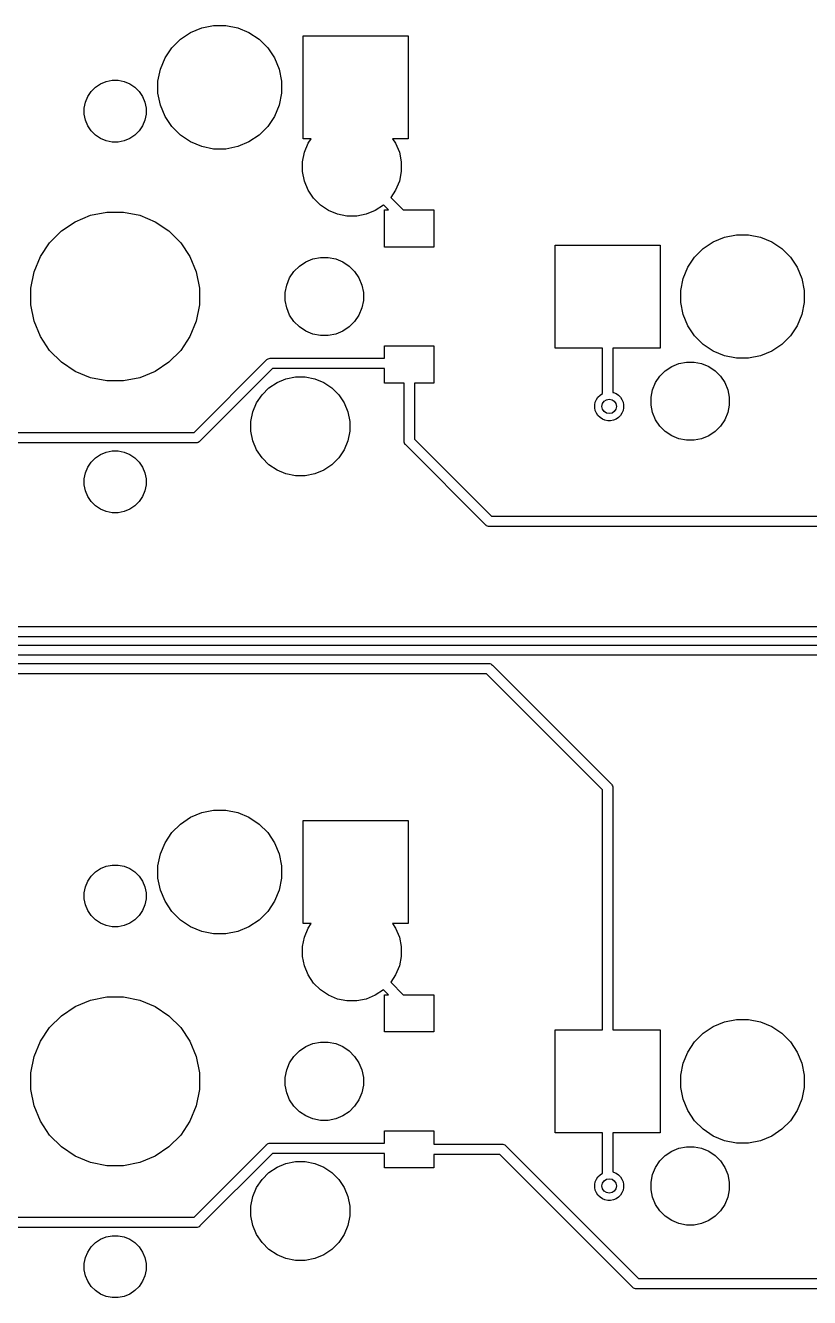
# Model space of a CAD drawing. Extents: x 70 to 347, y -163 to -55.
# Drawn here: x 139.58 to 158.63, y -87.88 to -57 of the extents above; entities that cross this region are included whole.
import ezdxf

# ---------------------------------------------------------------- set-up
doc = ezdxf.new("R2010")
doc.units = 0
doc.layers.add('BLACK', color=7, linetype='CONTINUOUS')

msp = doc.modelspace()

# ---------------------------------------------------------------- linework, layer by layer
at = {"layer": 'BLACK', "linetype": 'CONTINUOUS'}
for p, q in [((143.587, -57.1669), (143.86, -57.0538)), ((143.86, -57.0538), (144.15, -56.9962)), ((144.15, -56.9962), (144.445, -56.9962)), ((144.445, -56.9962), (144.735, -57.0538)), ((144.735, -57.0538), (145.008, -57.1669)), ((143.132, -57.54), (143.341, -57.3311)), ((143.341, -57.3311), (143.587, -57.1669)), ((145.008, -57.1669), (145.254, -57.3311)), ((145.254, -57.3311), (145.463, -57.54)), ((146.324, -59.7462), (146.324, -57.2462)), ((146.324, -57.2462), (148.874, -57.2462)), ((148.874, -57.2462), (148.874, -59.7462)), ((142.968, -57.7857), (143.132, -57.54)), ((145.463, -57.54), (145.627, -57.7857)), ((142.855, -58.0587), (142.968, -57.7857)), ((145.627, -57.7857), (145.74, -58.0587)), ((141.402, -58.4116), (141.539, -58.355)), ((141.539, -58.355), (141.684, -58.3262)), ((141.684, -58.3262), (141.831, -58.3262)), ((141.831, -58.3262), (141.976, -58.355)), ((141.976, -58.355), (142.113, -58.4116)), ((142.797, -58.3485), (142.855, -58.0587)), ((142.797, -58.6439), (142.797, -58.3485)), ((145.74, -58.0587), (145.797, -58.3485)), ((145.797, -58.3485), (145.797, -58.6439)), ((141.093, -58.7209), (141.175, -58.5981)), ((141.175, -58.5981), (141.279, -58.4936)), ((141.279, -58.4936), (141.402, -58.4116)), ((142.113, -58.4116), (142.235, -58.4936)), ((142.235, -58.4936), (142.34, -58.5981)), ((142.34, -58.5981), (142.422, -58.7209)), ((142.855, -58.9337), (142.797, -58.6439)), ((145.797, -58.6439), (145.74, -58.9337)), ((141.007, -59.0023), (141.036, -58.8574)), ((141.036, -58.8574), (141.093, -58.7209)), ((142.422, -58.7209), (142.479, -58.8574)), ((142.479, -58.8574), (142.507, -59.0023)), ((142.968, -59.2067), (142.855, -58.9337)), ((145.74, -58.9337), (145.627, -59.2067)), ((141.007, -59.1501), (141.007, -59.0023)), ((141.036, -59.295), (141.007, -59.1501)), ((142.507, -59.1501), (142.479, -59.295)), ((142.507, -59.0023), (142.507, -59.1501)), ((143.132, -59.4524), (142.968, -59.2067)), ((145.627, -59.2067), (145.463, -59.4524)), ((141.093, -59.4315), (141.036, -59.295)), ((141.175, -59.5543), (141.093, -59.4315)), ((141.279, -59.6588), (141.175, -59.5543)), ((142.34, -59.5543), (142.235, -59.6588)), ((142.422, -59.4315), (142.34, -59.5543)), ((142.479, -59.295), (142.422, -59.4315)), ((143.341, -59.6613), (143.132, -59.4524)), ((145.463, -59.4524), (145.254, -59.6613)), ((141.402, -59.7408), (141.279, -59.6588)), ((141.539, -59.7974), (141.402, -59.7408)), ((141.684, -59.8262), (141.539, -59.7974)), ((141.831, -59.8262), (141.684, -59.8262)), ((141.976, -59.7974), (141.831, -59.8262)), ((142.113, -59.7408), (141.976, -59.7974)), ((142.235, -59.6588), (142.113, -59.7408)), ((143.587, -59.8255), (143.341, -59.6613)), ((143.86, -59.9386), (143.587, -59.8255)), ((145.008, -59.8255), (144.735, -59.9386)), ((145.254, -59.6613), (145.008, -59.8255)), ((146.519, -59.7462), (146.324, -59.7462)), ((146.354, -60.0762), (146.444, -59.8578)), ((146.444, -59.8578), (146.519, -59.7462)), ((148.874, -59.7462), (148.496, -59.7462)), ((148.496, -59.7462), (148.571, -59.8578)), ((148.571, -59.8578), (148.661, -60.0762)), ((144.15, -59.9962), (143.86, -59.9386)), ((144.445, -59.9962), (144.15, -59.9962)), ((144.735, -59.9386), (144.445, -59.9962)), ((146.307, -60.308), (146.354, -60.0762)), ((148.661, -60.0762), (148.707, -60.308)), ((146.307, -60.5444), (146.307, -60.308)), ((148.707, -60.308), (148.707, -60.5444)), ((146.354, -60.7762), (146.307, -60.5444)), ((146.444, -60.9946), (146.354, -60.7762)), ((148.661, -60.7762), (148.571, -60.9946)), ((148.707, -60.5444), (148.661, -60.7762)), ((146.575, -61.1912), (146.444, -60.9946)), ((148.571, -60.9946), (148.451, -61.1741)), ((146.742, -61.3583), (146.575, -61.1912)), ((146.939, -61.4896), (146.742, -61.3583)), ((148.272, -61.3583), (148.076, -61.4896)), ((148.277, -61.3537), (148.272, -61.3583)), ((148.399, -61.4762), (148.277, -61.3537)), ((148.451, -61.1741), (148.753, -61.4762)), ((140.451, -61.9839), (140.786, -61.7595)), ((140.786, -61.7595), (141.159, -61.605)), ((141.159, -61.605), (141.555, -61.5262)), ((141.555, -61.5262), (141.959, -61.5262)), ((141.959, -61.5262), (142.355, -61.605)), ((142.355, -61.605), (142.728, -61.7595)), ((142.728, -61.7595), (143.064, -61.9839)), ((147.157, -61.5801), (146.939, -61.4896)), ((147.389, -61.6262), (147.157, -61.5801)), ((147.626, -61.6262), (147.389, -61.6262)), ((147.857, -61.5801), (147.626, -61.6262)), ((148.076, -61.4896), (147.857, -61.5801)), ((148.301, -62.3762), (148.301, -61.4762)), ((148.301, -61.4762), (148.399, -61.4762)), ((148.753, -61.4762), (149.501, -61.4762)), ((149.501, -61.4762), (149.501, -62.3762)), ((140.165, -62.2694), (140.451, -61.9839)), ((143.064, -61.9839), (143.35, -62.2694)), ((139.941, -62.6052), (140.165, -62.2694)), ((143.35, -62.2694), (143.574, -62.6052)), ((149.501, -62.3762), (148.301, -62.3762)), ((152.447, -64.8262), (152.447, -62.3262)), ((152.447, -62.3262), (154.997, -62.3262)), ((154.997, -62.3262), (154.997, -64.8262)), ((156.041, -62.4111), (156.287, -62.2469)), ((156.287, -62.2469), (156.56, -62.1338)), ((156.56, -62.1338), (156.85, -62.0762)), ((156.85, -62.0762), (157.145, -62.0762)), ((157.145, -62.0762), (157.435, -62.1338)), ((157.435, -62.1338), (157.708, -62.2469)), ((157.708, -62.2469), (157.954, -62.4111)), ((139.786, -62.9782), (139.941, -62.6052)), ((143.574, -62.6052), (143.729, -62.9782)), ((146.387, -62.7343), (146.56, -62.6627)), ((146.56, -62.6627), (146.744, -62.6262)), ((146.744, -62.6262), (146.931, -62.6262)), ((146.931, -62.6262), (147.114, -62.6627)), ((147.114, -62.6627), (147.287, -62.7343)), ((155.668, -62.8657), (155.832, -62.62)), ((155.832, -62.62), (156.041, -62.4111)), ((157.954, -62.4111), (158.163, -62.62)), ((158.163, -62.62), (158.327, -62.8657)), ((139.707, -63.3743), (139.786, -62.9782)), ((143.729, -62.9782), (143.807, -63.3743)), ((145.996, -63.1262), (146.099, -62.9706)), ((146.099, -62.9706), (146.232, -62.8383)), ((146.232, -62.8383), (146.387, -62.7343)), ((147.287, -62.7343), (147.443, -62.8383)), ((147.443, -62.8383), (147.575, -62.9706)), ((147.575, -62.9706), (147.679, -63.1262)), ((155.555, -63.1387), (155.668, -62.8657)), ((158.327, -62.8657), (158.44, -63.1387)), ((145.887, -63.4826), (145.924, -63.2991)), ((145.924, -63.2991), (145.996, -63.1262)), ((147.679, -63.1262), (147.751, -63.2991)), ((147.751, -63.2991), (147.787, -63.4826)), ((155.497, -63.4285), (155.555, -63.1387)), ((158.44, -63.1387), (158.497, -63.4285)), ((139.707, -63.7781), (139.707, -63.3743)), ((143.807, -63.3743), (143.807, -63.7781)), ((145.887, -63.6698), (145.887, -63.4826)), ((147.787, -63.4826), (147.787, -63.6698)), ((155.497, -63.7239), (155.497, -63.4285)), ((158.497, -63.4285), (158.497, -63.7239)), ((139.786, -64.1742), (139.707, -63.7781)), ((143.807, -63.7781), (143.729, -64.1742)), ((145.924, -63.8533), (145.887, -63.6698)), ((145.996, -64.0262), (145.924, -63.8533)), ((147.751, -63.8533), (147.679, -64.0262)), ((147.787, -63.6698), (147.751, -63.8533)), ((155.555, -64.0137), (155.497, -63.7239)), ((158.497, -63.7239), (158.44, -64.0137)), ((139.941, -64.5472), (139.786, -64.1742)), ((143.729, -64.1742), (143.574, -64.5472)), ((146.099, -64.1818), (145.996, -64.0262)), ((146.232, -64.3141), (146.099, -64.1818)), ((147.575, -64.1818), (147.443, -64.3141)), ((147.679, -64.0262), (147.575, -64.1818)), ((155.668, -64.2867), (155.555, -64.0137)), ((158.44, -64.0137), (158.327, -64.2867)), ((146.387, -64.4181), (146.232, -64.3141)), ((146.56, -64.4897), (146.387, -64.4181)), ((146.744, -64.5262), (146.56, -64.4897)), ((146.931, -64.5262), (146.744, -64.5262)), ((147.114, -64.4897), (146.931, -64.5262)), ((147.287, -64.4181), (147.114, -64.4897)), ((147.443, -64.3141), (147.287, -64.4181)), ((155.832, -64.5324), (155.668, -64.2867)), ((156.041, -64.7413), (155.832, -64.5324)), ((158.163, -64.5324), (157.954, -64.7413)), ((158.327, -64.2867), (158.163, -64.5324)), ((140.165, -64.883), (139.941, -64.5472)), ((143.574, -64.5472), (143.35, -64.883)), ((148.301, -65.0762), (148.301, -64.7762)), ((148.301, -64.7762), (149.501, -64.7762)), ((149.501, -64.7762), (149.501, -65.6762)), ((153.597, -64.8262), (152.447, -64.8262)), ((153.597, -65.9313), (153.597, -64.8262)), ((154.997, -64.8262), (153.847, -64.8262)), ((153.847, -64.8262), (153.847, -65.9039)), ((156.287, -64.9055), (156.041, -64.7413)), ((157.954, -64.7413), (157.708, -64.9055)), ((140.451, -65.1685), (140.165, -64.883)), ((143.35, -64.883), (143.064, -65.1685)), ((143.674, -66.8762), (145.433, -65.1171)), ((145.433, -65.1171), (145.437, -65.1124)), ((145.437, -65.1124), (145.441, -65.1085)), ((145.441, -65.1085), (145.456, -65.0968)), ((145.441, -65.1085), (145.441, -65.1085)), ((145.456, -65.0968), (145.477, -65.0852)), ((145.456, -65.0968), (145.456, -65.0968)), ((145.456, -65.0968), (145.456, -65.0968)), ((145.477, -65.0852), (145.501, -65.078)), ((145.501, -65.078), (145.519, -65.0762)), ((145.519, -65.0762), (145.525, -65.0756)), ((145.519, -65.0762), (145.519, -65.0762)), ((145.525, -65.0756), (145.532, -65.0762)), ((145.532, -65.0762), (148.301, -65.0762)), ((156.56, -65.0186), (156.287, -64.9055)), ((156.85, -65.0762), (156.56, -65.0186)), ((157.145, -65.0762), (156.85, -65.0762)), ((157.435, -65.0186), (157.145, -65.0762)), ((157.708, -64.9055), (157.435, -65.0186)), ((140.786, -65.3929), (140.451, -65.1685)), ((141.159, -65.5474), (140.786, -65.3929)), ((142.728, -65.3929), (142.355, -65.5474)), ((143.064, -65.1685), (142.728, -65.3929)), ((145.577, -65.3262), (143.818, -67.0852)), ((148.301, -65.3262), (145.577, -65.3262)), ((148.301, -65.6762), (148.301, -65.3262)), ((154.989, -65.5106), (155.122, -65.3783)), ((155.122, -65.3783), (155.277, -65.2743)), ((155.277, -65.2743), (155.45, -65.2027)), ((155.45, -65.2027), (155.634, -65.1662)), ((155.634, -65.1662), (155.821, -65.1662)), ((155.821, -65.1662), (156.004, -65.2027)), ((156.004, -65.2027), (156.177, -65.2743)), ((156.177, -65.2743), (156.333, -65.3783)), ((156.333, -65.3783), (156.465, -65.5106)), ((141.555, -65.6262), (141.159, -65.5474)), ((141.959, -65.6262), (141.555, -65.6262)), ((142.355, -65.5474), (141.959, -65.6262)), ((145.492, -65.7941), (145.689, -65.6628)), ((145.689, -65.6628), (145.907, -65.5723)), ((145.907, -65.5723), (146.139, -65.5262)), ((146.139, -65.5262), (146.376, -65.5262)), ((146.376, -65.5262), (146.607, -65.5723)), ((146.607, -65.5723), (146.826, -65.6628)), ((146.826, -65.6628), (147.022, -65.7941)), ((148.776, -65.6762), (148.301, -65.6762)), ((148.776, -67.0816), (148.776, -65.6762)), ((149.501, -65.6762), (149.026, -65.6762)), ((149.026, -65.6762), (149.026, -67.036)), ((154.814, -65.8391), (154.886, -65.6662)), ((154.886, -65.6662), (154.989, -65.5106)), ((156.465, -65.5106), (156.569, -65.6662)), ((156.569, -65.6662), (156.641, -65.8391)), ((145.194, -66.1578), (145.325, -65.9612)), ((145.325, -65.9612), (145.492, -65.7941)), ((147.022, -65.7941), (147.189, -65.9612)), ((147.189, -65.9612), (147.321, -66.1578)), ((153.422, -66.1411), (153.449, -66.0774)), ((153.449, -66.0774), (153.487, -66.0201)), ((153.487, -66.0201), (153.536, -65.9713)), ((153.536, -65.9713), (153.593, -65.933)), ((153.593, -65.933), (153.597, -65.9313)), ((153.847, -65.9039), (153.861, -65.9067)), ((153.861, -65.9067), (153.925, -65.933)), ((153.925, -65.933), (153.982, -65.9713)), ((153.982, -65.9713), (154.031, -66.0201)), ((154.031, -66.0201), (154.069, -66.0774)), ((154.069, -66.0774), (154.095, -66.1411)), ((154.777, -66.0226), (154.814, -65.8391)), ((154.777, -66.2098), (154.777, -66.0226)), ((156.641, -65.8391), (156.677, -66.0226)), ((156.677, -66.0226), (156.677, -66.2098)), ((145.057, -66.608), (145.104, -66.3762)), ((145.104, -66.3762), (145.194, -66.1578)), ((147.321, -66.1578), (147.411, -66.3762)), ((147.411, -66.3762), (147.457, -66.608)), ((153.409, -66.2087), (153.422, -66.1411)), ((153.409, -66.2777), (153.409, -66.2087)), ((153.422, -66.3453), (153.409, -66.2777)), ((153.449, -66.409), (153.422, -66.3453)), ((154.095, -66.3453), (154.069, -66.409)), ((154.095, -66.1411), (154.109, -66.2087)), ((154.109, -66.2777), (154.095, -66.3453)), ((154.109, -66.2087), (154.109, -66.2777)), ((154.814, -66.3933), (154.777, -66.2098)), ((156.677, -66.2098), (156.641, -66.3933)), ((145.057, -66.8444), (145.057, -66.608)), ((147.457, -66.608), (147.457, -66.8444)), ((153.487, -66.4663), (153.449, -66.409)), ((153.536, -66.5151), (153.487, -66.4663)), ((153.593, -66.5534), (153.536, -66.5151)), ((153.657, -66.5798), (153.593, -66.5534)), ((153.724, -66.5932), (153.657, -66.5798)), ((153.793, -66.5932), (153.724, -66.5932)), ((153.861, -66.5798), (153.793, -66.5932)), ((153.925, -66.5534), (153.861, -66.5798)), ((153.982, -66.5151), (153.925, -66.5534)), ((154.031, -66.4663), (153.982, -66.5151)), ((154.069, -66.409), (154.031, -66.4663)), ((154.886, -66.5662), (154.814, -66.3933)), ((154.989, -66.7218), (154.886, -66.5662)), ((156.569, -66.5662), (156.465, -66.7218)), ((156.641, -66.3933), (156.569, -66.5662)), ((135.619, -66.8762), (143.674, -66.8762)), ((145.104, -67.0762), (145.057, -66.8444)), ((147.457, -66.8444), (147.411, -67.0762)), ((155.122, -66.8541), (154.989, -66.7218)), ((155.277, -66.9581), (155.122, -66.8541)), ((155.45, -67.0297), (155.277, -66.9581)), ((156.177, -66.9581), (156.004, -67.0297)), ((156.333, -66.8541), (156.177, -66.9581)), ((156.465, -66.7218), (156.333, -66.8541)), ((143.719, -67.1262), (135.664, -67.1262)), ((143.725, -67.1268), (143.719, -67.1262)), ((143.732, -67.1262), (143.725, -67.1268)), ((143.75, -67.1244), (143.732, -67.1262)), ((143.732, -67.1262), (143.732, -67.1262)), ((143.773, -67.1172), (143.75, -67.1244)), ((143.795, -67.1056), (143.773, -67.1172)), ((143.814, -67.09), (143.795, -67.1056)), ((143.818, -67.0852), (143.814, -67.09)), ((145.194, -67.2946), (145.104, -67.0762)), ((145.325, -67.4912), (145.194, -67.2946)), ((147.321, -67.2946), (147.189, -67.4912)), ((147.411, -67.0762), (147.321, -67.2946)), ((148.776, -67.0878), (148.776, -67.0816)), ((148.778, -67.1123), (148.776, -67.0878)), ((148.785, -67.1358), (148.778, -67.1123)), ((148.797, -67.1575), (148.785, -67.1358)), ((148.808, -67.1718), (148.797, -67.1575)), ((148.812, -67.1766), (148.808, -67.1718)), ((148.817, -67.1805), (148.812, -67.1766)), ((150.758, -69.1213), (148.817, -67.1805)), ((149.026, -67.036), (150.902, -68.9122)), ((155.634, -67.0662), (155.45, -67.0297)), ((155.821, -67.0662), (155.634, -67.0662)), ((156.004, -67.0297), (155.821, -67.0662)), ((141.093, -67.7209), (141.175, -67.5981)), ((141.175, -67.5981), (141.279, -67.4936)), ((141.279, -67.4936), (141.402, -67.4116)), ((141.402, -67.4116), (141.539, -67.355)), ((141.539, -67.355), (141.684, -67.3262)), ((141.684, -67.3262), (141.831, -67.3262)), ((141.831, -67.3262), (141.976, -67.355)), ((141.976, -67.355), (142.113, -67.4116)), ((142.113, -67.4116), (142.235, -67.4936)), ((142.235, -67.4936), (142.34, -67.5981)), ((142.34, -67.5981), (142.422, -67.7209)), ((145.492, -67.6583), (145.325, -67.4912)), ((147.189, -67.4912), (147.022, -67.6583)), ((141.007, -68.0023), (141.036, -67.8574)), ((141.036, -67.8574), (141.093, -67.7209)), ((142.422, -67.7209), (142.479, -67.8574)), ((142.479, -67.8574), (142.507, -68.0023)), ((145.689, -67.7896), (145.492, -67.6583)), ((145.907, -67.8801), (145.689, -67.7896)), ((146.139, -67.9262), (145.907, -67.8801)), ((146.376, -67.9262), (146.139, -67.9262)), ((146.607, -67.8801), (146.376, -67.9262)), ((146.826, -67.7896), (146.607, -67.8801)), ((147.022, -67.6583), (146.826, -67.7896)), ((141.007, -68.1501), (141.007, -68.0023)), ((141.036, -68.295), (141.007, -68.1501)), ((142.507, -68.1501), (142.479, -68.295)), ((142.507, -68.0023), (142.507, -68.1501)), ((141.093, -68.4315), (141.036, -68.295)), ((141.175, -68.5543), (141.093, -68.4315)), ((142.422, -68.4315), (142.34, -68.5543)), ((142.479, -68.295), (142.422, -68.4315)), ((141.279, -68.6588), (141.175, -68.5543)), ((141.402, -68.7408), (141.279, -68.6588)), ((141.539, -68.7974), (141.402, -68.7408)), ((141.684, -68.8262), (141.539, -68.7974)), ((141.831, -68.8262), (141.684, -68.8262)), ((141.976, -68.7974), (141.831, -68.8262)), ((142.113, -68.7408), (141.976, -68.7974)), ((142.235, -68.6588), (142.113, -68.7408)), ((142.34, -68.5543), (142.235, -68.6588)), ((150.762, -69.126), (150.758, -69.1213)), ((150.767, -69.1299), (150.762, -69.126)), ((150.774, -69.1362), (150.767, -69.1299)), ((150.767, -69.1299), (150.767, -69.1299)), ((150.781, -69.1416), (150.774, -69.1362)), ((150.803, -69.1532), (150.781, -69.1416)), ((150.826, -69.1604), (150.803, -69.1532)), ((150.844, -69.1622), (150.826, -69.1604)), ((150.851, -69.1628), (150.844, -69.1622)), ((150.844, -69.1622), (150.844, -69.1622)), ((150.857, -69.1622), (150.851, -69.1628)), ((163.273, -69.1622), (150.857, -69.1622)), ((150.902, -68.9122), (163.228, -68.9122)), ((109.939, -71.5862), (167.998, -71.5862)), ((167.952, -71.8362), (109.984, -71.8362)), ((110.125, -72.0362), (167.811, -72.0362)), ((167.766, -72.2862), (110.171, -72.2862)), ((110.311, -72.4862), (150.826, -72.4862)), ((150.826, -72.4862), (150.832, -72.4856)), ((150.832, -72.4856), (150.839, -72.4862)), ((150.839, -72.4862), (150.839, -72.4862)), ((150.839, -72.4862), (150.857, -72.488)), ((150.857, -72.488), (150.88, -72.4952)), ((150.88, -72.4952), (150.902, -72.5068)), ((150.902, -72.5068), (150.921, -72.5224)), ((150.921, -72.5224), (150.925, -72.5272)), ((150.925, -72.5272), (153.806, -75.4085)), ((150.781, -72.7362), (110.357, -72.7362)), ((153.597, -75.553), (150.781, -72.7362)), ((153.597, -81.3762), (153.597, -75.553)), ((153.806, -75.4085), (153.811, -75.4124)), ((153.811, -75.4124), (153.815, -75.4171)), ((153.815, -75.4171), (153.815, -75.4172)), ((153.815, -75.4172), (153.825, -75.4289)), ((153.825, -75.4289), (153.827, -75.4314)), ((153.827, -75.4314), (153.838, -75.4531)), ((153.838, -75.4531), (153.846, -75.4767)), ((153.846, -75.4767), (153.847, -75.4951)), ((153.847, -75.4951), (153.847, -75.4951)), ((153.847, -75.4951), (153.848, -75.5012)), ((153.848, -75.5012), (153.847, -75.5073)), ((153.847, -75.5073), (153.847, -81.3762)), ((143.341, -76.3811), (143.587, -76.2169)), ((143.587, -76.2169), (143.86, -76.1038)), ((143.86, -76.1038), (144.15, -76.0462)), ((144.15, -76.0462), (144.445, -76.0462)), ((144.445, -76.0462), (144.735, -76.1038)), ((144.735, -76.1038), (145.008, -76.2169)), ((145.008, -76.2169), (145.254, -76.3811)), ((143.132, -76.59), (143.341, -76.3811)), ((145.254, -76.3811), (145.463, -76.59)), ((146.324, -78.7962), (146.324, -76.2962)), ((146.324, -76.2962), (148.874, -76.2962)), ((148.874, -76.2962), (148.874, -78.7962)), ((142.855, -77.1087), (142.968, -76.8357)), ((142.968, -76.8357), (143.132, -76.59)), ((145.463, -76.59), (145.627, -76.8357)), ((145.627, -76.8357), (145.74, -77.1087)), ((142.797, -77.3985), (142.855, -77.1087)), ((145.74, -77.1087), (145.797, -77.3985)), ((141.279, -77.5436), (141.402, -77.4616)), ((141.402, -77.4616), (141.539, -77.405)), ((141.539, -77.405), (141.684, -77.3762)), ((141.684, -77.3762), (141.831, -77.3762)), ((141.831, -77.3762), (141.976, -77.405)), ((141.976, -77.405), (142.113, -77.4616)), ((142.113, -77.4616), (142.235, -77.5436)), ((142.797, -77.6939), (142.797, -77.3985)), ((145.797, -77.3985), (145.797, -77.6939)), ((141.036, -77.9074), (141.093, -77.7709)), ((141.093, -77.7709), (141.175, -77.6481)), ((141.175, -77.6481), (141.279, -77.5436)), ((142.235, -77.5436), (142.34, -77.6481)), ((142.34, -77.6481), (142.422, -77.7709)), ((142.422, -77.7709), (142.479, -77.9074)), ((142.855, -77.9837), (142.797, -77.6939)), ((145.797, -77.6939), (145.74, -77.9837)), ((141.007, -78.0523), (141.036, -77.9074)), ((141.007, -78.2001), (141.007, -78.0523)), ((142.479, -77.9074), (142.507, -78.0523)), ((142.507, -78.0523), (142.507, -78.2001)), ((142.968, -78.2567), (142.855, -77.9837)), ((145.74, -77.9837), (145.627, -78.2567)), ((141.036, -78.345), (141.007, -78.2001)), ((141.093, -78.4815), (141.036, -78.345)), ((142.479, -78.345), (142.422, -78.4815)), ((142.507, -78.2001), (142.479, -78.345)), ((143.132, -78.5024), (142.968, -78.2567)), ((145.627, -78.2567), (145.463, -78.5024)), ((141.175, -78.6043), (141.093, -78.4815)), ((141.279, -78.7088), (141.175, -78.6043)), ((141.402, -78.7908), (141.279, -78.7088)), ((142.235, -78.7088), (142.113, -78.7908)), ((142.34, -78.6043), (142.235, -78.7088)), ((142.422, -78.4815), (142.34, -78.6043)), ((143.341, -78.7113), (143.132, -78.5024)), ((143.587, -78.8755), (143.341, -78.7113)), ((145.254, -78.7113), (145.008, -78.8755)), ((145.463, -78.5024), (145.254, -78.7113)), ((141.539, -78.8474), (141.402, -78.7908)), ((141.684, -78.8762), (141.539, -78.8474)), ((141.831, -78.8762), (141.684, -78.8762)), ((141.976, -78.8474), (141.831, -78.8762)), ((142.113, -78.7908), (141.976, -78.8474)), ((143.86, -78.9886), (143.587, -78.8755)), ((144.15, -79.0462), (143.86, -78.9886)), ((144.445, -79.0462), (144.15, -79.0462)), ((144.735, -78.9886), (144.445, -79.0462)), ((145.008, -78.8755), (144.735, -78.9886)), ((146.519, -78.7962), (146.324, -78.7962)), ((146.354, -79.1262), (146.444, -78.9078)), ((146.444, -78.9078), (146.519, -78.7962)), ((148.874, -78.7962), (148.496, -78.7962)), ((148.496, -78.7962), (148.571, -78.9078)), ((148.571, -78.9078), (148.661, -79.1262)), ((146.307, -79.358), (146.354, -79.1262)), ((146.307, -79.5944), (146.307, -79.358)), ((148.661, -79.1262), (148.707, -79.358)), ((148.707, -79.358), (148.707, -79.5944)), ((146.354, -79.8262), (146.307, -79.5944)), ((148.707, -79.5944), (148.661, -79.8262)), ((146.444, -80.0446), (146.354, -79.8262)), ((148.661, -79.8262), (148.571, -80.0446)), ((146.575, -80.2412), (146.444, -80.0446)), ((146.742, -80.4083), (146.575, -80.2412)), ((148.571, -80.0446), (148.451, -80.2241)), ((148.451, -80.2241), (148.753, -80.5262)), ((141.159, -80.655), (141.555, -80.5762)), ((141.555, -80.5762), (141.959, -80.5762)), ((141.959, -80.5762), (142.355, -80.655)), ((146.939, -80.5396), (146.742, -80.4083)), ((147.157, -80.6301), (146.939, -80.5396)), ((148.076, -80.5396), (147.857, -80.6301)), ((148.272, -80.4083), (148.076, -80.5396)), ((148.277, -80.4037), (148.272, -80.4083)), ((148.399, -80.5262), (148.277, -80.4037)), ((148.301, -81.4262), (148.301, -80.5262)), ((148.301, -80.5262), (148.399, -80.5262)), ((148.753, -80.5262), (149.501, -80.5262)), ((149.501, -80.5262), (149.501, -81.4262)), ((140.451, -81.0339), (140.786, -80.8095)), ((140.786, -80.8095), (141.159, -80.655)), ((142.355, -80.655), (142.728, -80.8095)), ((142.728, -80.8095), (143.064, -81.0339)), ((147.389, -80.6762), (147.157, -80.6301)), ((147.626, -80.6762), (147.389, -80.6762)), ((147.857, -80.6301), (147.626, -80.6762)), ((140.165, -81.3194), (140.451, -81.0339)), ((143.064, -81.0339), (143.35, -81.3194)), ((156.287, -81.2969), (156.56, -81.1838)), ((156.56, -81.1838), (156.85, -81.1262)), ((156.85, -81.1262), (157.145, -81.1262)), ((157.145, -81.1262), (157.435, -81.1838)), ((157.435, -81.1838), (157.708, -81.2969)), ((139.941, -81.6552), (140.165, -81.3194)), ((143.35, -81.3194), (143.574, -81.6552)), ((149.501, -81.4262), (148.301, -81.4262)), ((152.447, -83.8762), (152.447, -81.3762)), ((152.447, -81.3762), (153.597, -81.3762)), ((153.847, -81.3762), (154.997, -81.3762)), ((154.997, -81.3762), (154.997, -83.8762)), ((155.832, -81.67), (156.041, -81.4611)), ((156.041, -81.4611), (156.287, -81.2969)), ((157.708, -81.2969), (157.954, -81.4611)), ((157.954, -81.4611), (158.163, -81.67)), ((139.786, -82.0282), (139.941, -81.6552)), ((143.574, -81.6552), (143.729, -82.0282)), ((146.232, -81.8883), (146.387, -81.7843)), ((146.387, -81.7843), (146.56, -81.7127)), ((146.56, -81.7127), (146.744, -81.6762)), ((146.744, -81.6762), (146.931, -81.6762)), ((146.931, -81.6762), (147.115, -81.7127)), ((147.115, -81.7127), (147.287, -81.7843)), ((147.287, -81.7843), (147.443, -81.8883)), ((155.668, -81.9157), (155.832, -81.67)), ((158.163, -81.67), (158.327, -81.9157)), ((139.707, -82.4243), (139.786, -82.0282)), ((143.729, -82.0282), (143.807, -82.4243)), ((145.996, -82.1762), (146.099, -82.0206)), ((146.099, -82.0206), (146.232, -81.8883)), ((147.443, -81.8883), (147.575, -82.0206)), ((147.575, -82.0206), (147.679, -82.1762)), ((155.555, -82.1887), (155.668, -81.9157)), ((158.327, -81.9157), (158.44, -82.1887)), ((139.707, -82.8281), (139.707, -82.4243)), ((143.807, -82.4243), (143.807, -82.8281)), ((145.887, -82.5326), (145.924, -82.3491)), ((145.924, -82.3491), (145.996, -82.1762)), ((147.679, -82.1762), (147.751, -82.3491)), ((147.751, -82.3491), (147.787, -82.5326)), ((155.497, -82.4785), (155.555, -82.1887)), ((158.44, -82.1887), (158.497, -82.4785)), ((145.887, -82.7198), (145.887, -82.5326)), ((145.924, -82.9033), (145.887, -82.7198)), ((147.787, -82.7198), (147.751, -82.9033)), ((147.787, -82.5326), (147.787, -82.7198)), ((155.497, -82.7739), (155.497, -82.4785)), ((158.497, -82.4785), (158.497, -82.7739)), ((139.786, -83.2242), (139.707, -82.8281)), ((143.807, -82.8281), (143.729, -83.2242)), ((145.996, -83.0762), (145.924, -82.9033)), ((147.751, -82.9033), (147.679, -83.0762)), ((155.555, -83.0637), (155.497, -82.7739)), ((155.668, -83.3367), (155.555, -83.0637)), ((158.44, -83.0637), (158.327, -83.3367)), ((158.497, -82.7739), (158.44, -83.0637)), ((139.941, -83.5972), (139.786, -83.2242)), ((143.729, -83.2242), (143.574, -83.5972)), ((146.099, -83.2318), (145.996, -83.0762)), ((146.232, -83.3641), (146.099, -83.2318)), ((146.387, -83.4681), (146.232, -83.3641)), ((147.443, -83.3641), (147.287, -83.4681)), ((147.575, -83.2318), (147.443, -83.3641)), ((147.679, -83.0762), (147.575, -83.2318)), ((155.832, -83.5824), (155.668, -83.3367)), ((158.327, -83.3367), (158.163, -83.5824)), ((140.165, -83.933), (139.941, -83.5972)), ((143.574, -83.5972), (143.35, -83.933)), ((146.56, -83.5397), (146.387, -83.4681)), ((146.744, -83.5762), (146.56, -83.5397)), ((146.931, -83.5762), (146.744, -83.5762)), ((147.115, -83.5397), (146.931, -83.5762)), ((147.287, -83.4681), (147.115, -83.5397)), ((156.041, -83.7913), (155.832, -83.5824)), ((158.163, -83.5824), (157.954, -83.7913)), ((140.451, -84.2185), (140.165, -83.933)), ((143.35, -83.933), (143.064, -84.2185)), ((148.301, -84.1262), (148.301, -83.8262)), ((148.301, -83.8262), (149.501, -83.8262)), ((149.501, -83.8262), (149.501, -84.1512)), ((153.597, -83.8762), (152.447, -83.8762)), ((153.597, -84.8543), (153.597, -83.8762)), ((154.997, -83.8762), (153.847, -83.8762)), ((153.847, -83.8762), (153.847, -84.8269)), ((156.287, -83.9555), (156.041, -83.7913)), ((156.56, -84.0686), (156.287, -83.9555)), ((157.708, -83.9555), (157.435, -84.0686)), ((157.954, -83.7913), (157.708, -83.9555)), ((140.786, -84.4429), (140.451, -84.2185)), ((143.064, -84.2185), (142.728, -84.4429)), ((143.674, -85.9262), (145.433, -84.1671)), ((145.433, -84.1671), (145.437, -84.1624)), ((145.437, -84.1624), (145.441, -84.1585)), ((145.441, -84.1585), (145.456, -84.1468)), ((145.441, -84.1585), (145.441, -84.1585)), ((145.456, -84.1468), (145.477, -84.1352)), ((145.456, -84.1468), (145.456, -84.1468)), ((145.456, -84.1468), (145.456, -84.1468)), ((145.477, -84.1352), (145.501, -84.128)), ((145.501, -84.128), (145.519, -84.1262)), ((145.519, -84.1262), (145.525, -84.1256)), ((145.519, -84.1262), (145.519, -84.1262)), ((145.525, -84.1256), (145.532, -84.1262)), ((145.532, -84.1262), (148.301, -84.1262)), ((149.501, -84.1512), (151.148, -84.1512)), ((151.148, -84.1512), (151.154, -84.1506)), ((151.154, -84.1506), (151.161, -84.1512)), ((151.161, -84.1512), (151.161, -84.1512)), ((151.161, -84.1512), (151.179, -84.153)), ((151.179, -84.153), (151.202, -84.1602)), ((151.202, -84.1602), (151.224, -84.1718)), ((151.224, -84.1718), (151.243, -84.1874)), ((151.243, -84.1874), (151.247, -84.1922)), ((151.247, -84.1922), (154.471, -87.4162)), ((155.277, -84.3243), (155.45, -84.2527)), ((155.45, -84.2527), (155.634, -84.2162)), ((155.634, -84.2162), (155.821, -84.2162)), ((155.821, -84.2162), (156.005, -84.2527)), ((156.005, -84.2527), (156.177, -84.3243)), ((156.85, -84.1262), (156.56, -84.0686)), ((157.145, -84.1262), (156.85, -84.1262)), ((157.435, -84.0686), (157.145, -84.1262)), ((141.159, -84.5974), (140.786, -84.4429)), ((141.555, -84.6762), (141.159, -84.5974)), ((142.355, -84.5974), (141.959, -84.6762)), ((142.728, -84.4429), (142.355, -84.5974)), ((145.577, -84.3762), (143.818, -86.1353)), ((148.301, -84.3762), (145.577, -84.3762)), ((145.907, -84.6223), (146.139, -84.5762)), ((146.139, -84.5762), (146.376, -84.5762)), ((146.376, -84.5762), (146.607, -84.6223)), ((148.301, -84.7262), (148.301, -84.3762)), ((151.103, -84.4012), (149.501, -84.4012)), ((149.501, -84.4012), (149.501, -84.7262)), ((154.327, -87.6253), (151.103, -84.4012)), ((154.886, -84.7162), (154.989, -84.5606)), ((154.989, -84.5606), (155.122, -84.4283)), ((155.122, -84.4283), (155.277, -84.3243)), ((156.177, -84.3243), (156.333, -84.4283)), ((156.333, -84.4283), (156.465, -84.5606)), ((156.465, -84.5606), (156.569, -84.7162)), ((141.959, -84.6762), (141.555, -84.6762)), ((145.325, -85.0113), (145.492, -84.8441)), ((145.492, -84.8441), (145.689, -84.7128)), ((145.689, -84.7128), (145.907, -84.6223)), ((146.607, -84.6223), (146.826, -84.7128)), ((146.826, -84.7128), (147.022, -84.8441)), ((147.022, -84.8441), (147.189, -85.0113)), ((149.501, -84.7262), (148.301, -84.7262)), ((153.487, -84.9431), (153.536, -84.8943)), ((153.536, -84.8943), (153.593, -84.856)), ((153.593, -84.856), (153.597, -84.8543)), ((153.847, -84.8269), (153.861, -84.8297)), ((153.861, -84.8297), (153.925, -84.856)), ((153.925, -84.856), (153.982, -84.8943)), ((153.982, -84.8943), (154.031, -84.9431)), ((154.777, -85.0726), (154.814, -84.8891)), ((154.814, -84.8891), (154.886, -84.7162)), ((156.569, -84.7162), (156.641, -84.8891)), ((156.641, -84.8891), (156.677, -85.0726)), ((145.104, -85.4262), (145.194, -85.2078)), ((145.194, -85.2078), (145.325, -85.0113)), ((147.189, -85.0113), (147.321, -85.2078)), ((147.321, -85.2078), (147.411, -85.4262)), ((153.409, -85.1317), (153.422, -85.0641)), ((153.409, -85.2007), (153.409, -85.1317)), ((153.422, -85.2683), (153.409, -85.2007)), ((153.422, -85.0641), (153.449, -85.0004)), ((153.449, -85.0004), (153.487, -84.9431)), ((154.031, -84.9431), (154.069, -85.0004)), ((154.069, -85.0004), (154.095, -85.0641)), ((154.095, -85.0641), (154.109, -85.1317)), ((154.109, -85.2007), (154.095, -85.2683)), ((154.109, -85.1317), (154.109, -85.2007)), ((154.777, -85.2598), (154.777, -85.0726)), ((156.677, -85.0726), (156.677, -85.2598)), ((145.057, -85.658), (145.104, -85.4262)), ((147.411, -85.4262), (147.457, -85.658)), ((153.449, -85.332), (153.422, -85.2683)), ((153.487, -85.3893), (153.449, -85.332)), ((153.536, -85.4381), (153.487, -85.3893)), ((153.593, -85.4764), (153.536, -85.4381)), ((153.657, -85.5028), (153.593, -85.4764)), ((153.724, -85.5162), (153.657, -85.5028)), ((153.793, -85.5162), (153.724, -85.5162)), ((153.861, -85.5028), (153.793, -85.5162)), ((153.925, -85.4764), (153.861, -85.5028)), ((153.982, -85.4381), (153.925, -85.4764)), ((154.031, -85.3893), (153.982, -85.4381)), ((154.069, -85.332), (154.031, -85.3893)), ((154.095, -85.2683), (154.069, -85.332)), ((154.814, -85.4433), (154.777, -85.2598)), ((154.886, -85.6162), (154.814, -85.4433)), ((156.641, -85.4433), (156.569, -85.6162)), ((156.677, -85.2598), (156.641, -85.4433)), ((145.057, -85.8944), (145.057, -85.658)), ((147.457, -85.658), (147.457, -85.8944)), ((154.989, -85.7718), (154.886, -85.6162)), ((155.122, -85.9041), (154.989, -85.7718)), ((156.465, -85.7718), (156.333, -85.9041)), ((156.569, -85.6162), (156.465, -85.7718)), ((130.61, -85.9262), (143.674, -85.9262)), ((143.814, -86.14), (143.795, -86.1556)), ((143.818, -86.1353), (143.814, -86.14)), ((145.104, -86.1262), (145.057, -85.8944)), ((145.194, -86.3446), (145.104, -86.1262)), ((147.411, -86.1262), (147.321, -86.3446)), ((147.457, -85.8944), (147.411, -86.1262)), ((155.277, -86.0081), (155.122, -85.9041)), ((155.45, -86.0797), (155.277, -86.0081)), ((155.634, -86.1162), (155.45, -86.0797)), ((155.821, -86.1162), (155.634, -86.1162)), ((156.005, -86.0797), (155.821, -86.1162)), ((156.177, -86.0081), (156.005, -86.0797)), ((156.333, -85.9041), (156.177, -86.0081)), ((143.719, -86.1762), (130.61, -86.1762)), ((141.279, -86.5436), (141.402, -86.4616)), ((141.402, -86.4616), (141.539, -86.405)), ((141.539, -86.405), (141.684, -86.3762)), ((141.684, -86.3762), (141.831, -86.3762)), ((141.831, -86.3762), (141.976, -86.405)), ((141.976, -86.405), (142.113, -86.4616)), ((142.113, -86.4616), (142.235, -86.5436)), ((143.725, -86.1768), (143.719, -86.1762)), ((143.732, -86.1762), (143.725, -86.1768)), ((143.75, -86.1744), (143.732, -86.1762)), ((143.732, -86.1762), (143.732, -86.1762)), ((143.773, -86.1672), (143.75, -86.1744)), ((143.795, -86.1556), (143.773, -86.1672)), ((145.325, -86.5412), (145.194, -86.3446)), ((147.321, -86.3446), (147.189, -86.5412)), ((141.036, -86.9074), (141.093, -86.7709)), ((141.093, -86.7709), (141.175, -86.6481)), ((141.175, -86.6481), (141.279, -86.5436)), ((142.235, -86.5436), (142.34, -86.6481)), ((142.34, -86.6481), (142.422, -86.7709)), ((142.422, -86.7709), (142.479, -86.9074)), ((145.492, -86.7083), (145.325, -86.5412)), ((145.689, -86.8396), (145.492, -86.7083)), ((147.022, -86.7083), (146.826, -86.8396)), ((147.189, -86.5412), (147.022, -86.7083)), ((141.007, -87.0523), (141.036, -86.9074)), ((141.007, -87.2001), (141.007, -87.0523)), ((142.479, -86.9074), (142.507, -87.0523)), ((142.507, -87.0523), (142.507, -87.2001)), ((145.907, -86.9301), (145.689, -86.8396)), ((146.139, -86.9762), (145.907, -86.9301)), ((146.376, -86.9762), (146.139, -86.9762)), ((146.607, -86.9301), (146.376, -86.9762)), ((146.826, -86.8396), (146.607, -86.9301)), ((141.036, -87.345), (141.007, -87.2001)), ((141.093, -87.4815), (141.036, -87.345)), ((142.479, -87.345), (142.422, -87.4815)), ((142.507, -87.2001), (142.479, -87.345)), ((141.175, -87.6043), (141.093, -87.4815)), ((141.279, -87.7088), (141.175, -87.6043)), ((142.34, -87.6043), (142.235, -87.7088)), ((142.422, -87.4815), (142.34, -87.6043)), ((154.331, -87.63), (154.327, -87.6253)), ((154.335, -87.6339), (154.331, -87.63)), ((154.339, -87.6367), (154.335, -87.6339)), ((154.335, -87.6339), (154.335, -87.6339)), ((154.35, -87.6456), (154.339, -87.6367)), ((154.371, -87.6572), (154.35, -87.6456)), ((154.395, -87.6644), (154.371, -87.6572)), ((154.413, -87.6662), (154.395, -87.6644)), ((154.419, -87.6668), (154.413, -87.6662)), ((154.413, -87.6662), (154.413, -87.6662)), ((154.426, -87.6662), (154.419, -87.6668)), ((163.819, -87.6662), (154.426, -87.6662)), ((154.471, -87.4162), (163.774, -87.4162)), ((141.402, -87.7908), (141.279, -87.7088)), ((141.539, -87.8474), (141.402, -87.7908)), ((141.684, -87.8762), (141.539, -87.8474)), ((141.831, -87.8762), (141.684, -87.8762)), ((141.976, -87.8474), (141.831, -87.8762)), ((142.113, -87.7908), (141.976, -87.8474)), ((142.235, -87.7088), (142.113, -87.7908))]:
    msp.add_line(p, q, dxfattribs=at)
at = {"layer": 'BLACK'}
for centre in [(153.759, -66.2432), (153.759, -85.1662)]:
    msp.add_circle(centre, 0.175, dxfattribs=at)

doc.saveas('drawing.dxf')
